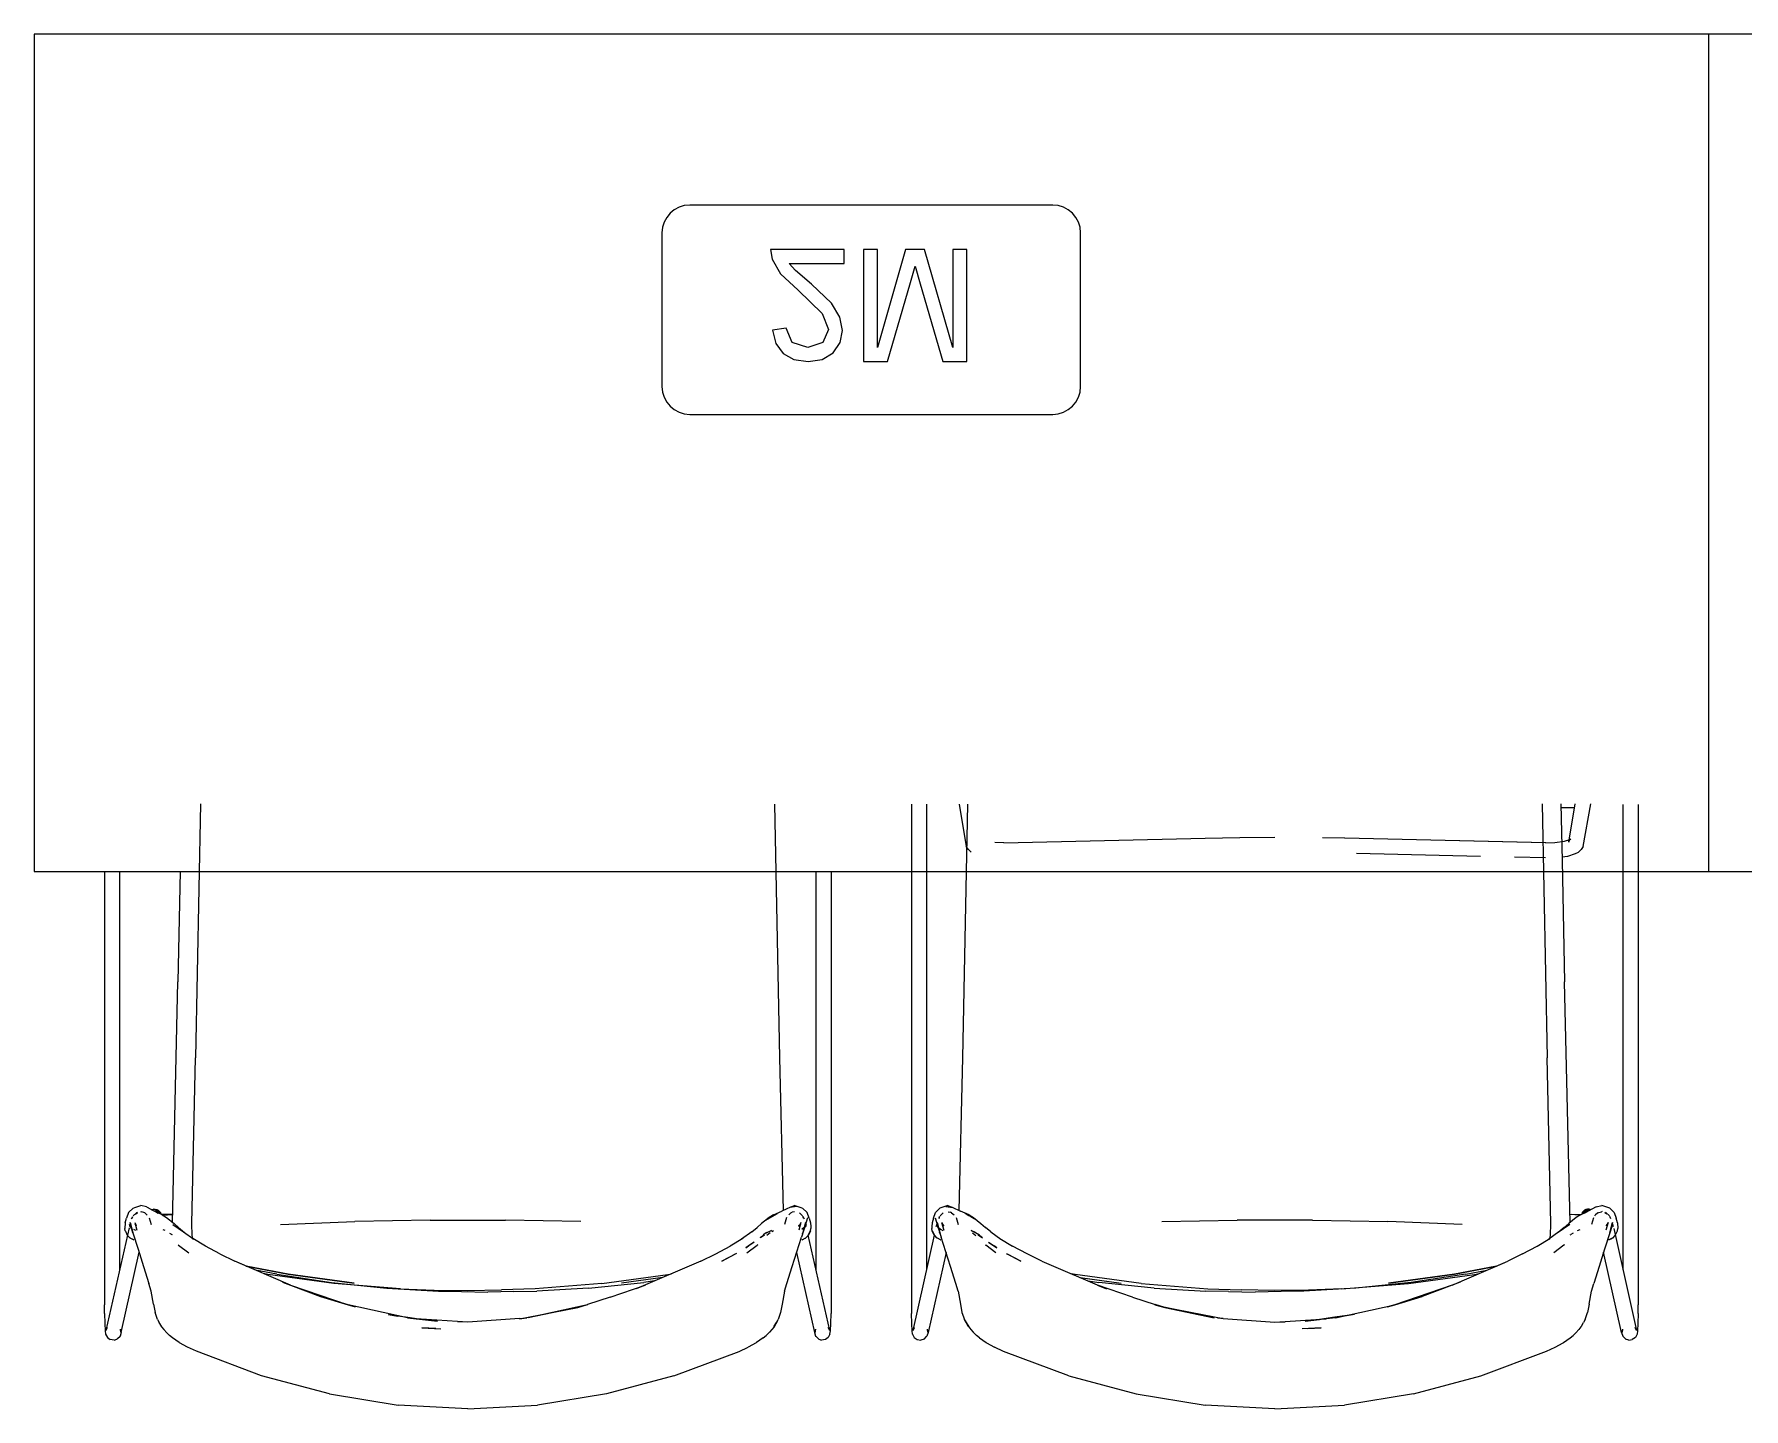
# Model space of a CAD drawing. Header units: millimetres. Extents: x 155927 to 326028, y -36033 to 97293.
# Drawn here: x 210802 to 212027, y 23346 to 24331 of the extents above; entities that cross this region are included whole.
import ezdxf

# ---------------------------------------------------------------- set-up
doc = ezdxf.new("R2010")
doc.units = ezdxf.units.MM
doc.header["$MEASUREMENT"] = 0
doc.layers.add('G-IMPT', color=8, linetype='CONTINUOUS', lineweight=9)
doc.layers.add('I-FURN', color=8, linetype='CONTINUOUS', lineweight=9)

msp = doc.modelspace()

# ---------------------------------------------------------------- linework, layer by layer
at = {"layer": 'G-IMPT'}
for p, q in [((210921.3, 23779.6), (210917.6, 23597.6)), ((211336.5, 23597.6), (211332.9, 23779.4)), ((211430.8, 23779.4), (211430.8, 23420.7)), ((211441.7, 23446.4), (211441.7, 23779.4)), ((211464.9, 23779.4), (211470.1, 23749.1)), ((211467.5, 23597.6), (211471.2, 23779.4)), ((211882.8, 23779.6), (211886.4, 23597.6)), ((211906, 23776.7), (211895.9, 23776.7)), ((211896.2, 23779.6), (211897.1, 23738.8)), ((211901.8, 23752.3), (211906.5, 23779.6)), ((211912.2, 23749.1), (211917.6, 23779.6)), ((211940.7, 23779.3), (211940.7, 23445.8)), ((211951.6, 23779.3), (211951.6, 23420.7)), ((211471.6, 23747), (211470.1, 23749.1)), ((211473.6, 23745), (211471.6, 23747)), ((211496.9, 23751.8), (211490.5, 23752)), ((211496.9, 23751.8), (211641.2, 23755.1)), ((211641.2, 23755.1), (211666.1, 23755.5)), ((211666.1, 23755.5), (211691.2, 23755.7)), ((211741.2, 23755.1), (211725.4, 23755.4)), ((211885.5, 23751.8), (211741.3, 23755)), ((211885.2, 23751.7), (211741.3, 23755)), ((211885.5, 23751.8), (211891.9, 23752)), ((211891.9, 23752), (211898.8, 23752.9)), ((211898.8, 23752.9), (211903.4, 23754.4)), ((211903.4, 23754.4), (211901.4, 23753)), ((211902.7, 23754.3), (211901.4, 23753)), ((211901.8, 23752.3), (211902.7, 23754.3)), ((211910.7, 23747), (211908.8, 23745)), ((211912.2, 23749.1), (211910.7, 23747)), ((211838.6, 23742), (211749.7, 23744)), ((211885.1, 23740.9), (211863, 23741.5)), ((211897, 23741.7), (211901.1, 23742.2)), ((211897.1, 23738.8), (211898.9, 23652.2)), ((211901.1, 23742.2), (211906.7, 23744)), ((211906.7, 23744), (211908.8, 23745)), ((210852.5, 23731.2), (210852.5, 23420.7)), ((210863.3, 23731.2), (210863.3, 23445.8)), ((210906.8, 23731.2), (210905.1, 23652.2)), ((211362.4, 23445.8), (211362.4, 23731.2)), ((211373.3, 23731.2), (211373.3, 23420.7)), ((210901.3, 23479.3), (210905.1, 23652.2)), ((211902.8, 23479.3), (211898.9, 23652.2)), ((210915, 23478.8), (210917.6, 23597.6)), ((211339, 23488.2), (211336.5, 23597.6)), ((211465, 23488.2), (211467.5, 23597.6)), ((211889.1, 23478.8), (211886.4, 23597.6)), ((210869.6, 23486.9), (210872.9, 23490)), ((210872.9, 23490), (210874.2, 23490.5)), ((210874.2, 23490.5), (210878.4, 23491.7)), ((210882.5, 23490.8), (210878.4, 23491.7)), ((210882.5, 23490.8), (210890.9, 23486.4)), ((211344, 23490.7), (211338, 23487.7)), ((211347.3, 23491.7), (211343.6, 23490.4)), ((211348.7, 23491.2), (211343.6, 23490.4)), ((211348.7, 23491.2), (211344, 23490.7)), ((211347.3, 23491.7), (211351.5, 23490.5)), ((211351.5, 23490.5), (211352.8, 23490)), ((211352.8, 23490), (211356.1, 23486.9)), ((211451.2, 23490), (211448, 23486.9)), ((211452.5, 23490.5), (211451.2, 23490)), ((211456.8, 23491.7), (211452.5, 23490.5)), ((211455.4, 23491.2), (211460.4, 23490.4)), ((211455.4, 23491.2), (211460, 23490.7)), ((211456.8, 23491.7), (211460.4, 23490.4)), ((211460, 23490.7), (211466, 23487.7)), ((211921.6, 23490.8), (211913.1, 23486.4)), ((211921.6, 23490.8), (211925.6, 23491.7)), ((211929.8, 23490.5), (211925.6, 23491.7)), ((211931.2, 23490), (211929.8, 23490.5)), ((211934.4, 23486.9), (211931.2, 23490)), ((210870.1, 23475.9), (210853.5, 23402.3)), ((210867.3, 23479.4), (210867, 23475.4)), ((210867.3, 23479.4), (210868.3, 23482.7)), ((210869.6, 23486.9), (210868.3, 23482.7)), ((210870.7, 23478.7), (210870.3, 23476.7)), ((210871.8, 23475.1), (210870.3, 23478.3)), ((210871.6, 23476.2), (210870.3, 23478.3)), ((210872.7, 23472.2), (210870.9, 23479.7)), ((210870.9, 23479.7), (210872.9, 23471.6)), ((210871.8, 23475.1), (210871.1, 23477.4)), ((210871.1, 23477.4), (210872.9, 23471.6)), ((210871.6, 23476.2), (210872, 23475.9)), ((210871.9, 23482.2), (210872.7, 23483.9)), ((210872.3, 23482.7), (210872.7, 23483.9)), ((210875.7, 23486.7), (210873, 23484.5)), ((210874.1, 23479.7), (210875.1, 23477.6)), ((210874.1, 23479.7), (210875.7, 23474.1)), ((210875.4, 23477.3), (210874.3, 23478.4)), ((210874.3, 23478.4), (210875.1, 23477.6)), ((210874.6, 23485.7), (210876.2, 23486.9)), ((210874.6, 23485.7), (210875.2, 23486.1)), ((210875.4, 23477.3), (210874.6, 23477.9)), ((210876.2, 23486.9), (210875.2, 23486.1)), ((210878.2, 23487.4), (210878.8, 23487.3)), ((210880.7, 23486.9), (210878.8, 23487.3)), ((210881.3, 23486.6), (210880.7, 23486.9)), ((210881.3, 23486.6), (210883.1, 23484.9)), ((210884.5, 23483), (210885.8, 23478.2)), ((210893.8, 23485.2), (210888.9, 23487.4)), ((210888.9, 23487.4), (210890.9, 23486.4)), ((210901.5, 23485.7), (210893.4, 23485.4)), ((210893.8, 23485.2), (210896.9, 23483.3)), ((210894.1, 23485), (210900.4, 23485.3)), ((210894.1, 23485), (210901.5, 23485.3)), ((210896.9, 23483.3), (210902.3, 23479)), ((210901.5, 23478.1), (210909.2, 23473)), ((210901.5, 23478.1), (210909.7, 23472.5)), ((210905.5, 23476), (210902.3, 23479)), ((210905.5, 23476), (210909.7, 23472.5)), ((210915.4, 23470.4), (210915, 23478.8)), ((210978.7, 23478.3), (211031.9, 23480.4)), ((211085.8, 23481.4), (211031.9, 23480.4)), ((211085.8, 23481.4), (211139.9, 23481.4)), ((211193.8, 23480.4), (211139.9, 23481.4)), ((211316.5, 23473), (211320.2, 23476)), ((211323.4, 23479), (211320.2, 23476)), ((211328.9, 23483.3), (211323.4, 23479)), ((211326.5, 23481.2), (211334.8, 23486)), ((211330.1, 23483.5), (211326.5, 23481.2)), ((211331.9, 23485.2), (211328.9, 23483.3)), ((211330.1, 23483.5), (211334.8, 23486)), ((211331.9, 23485.2), (211338, 23487.7)), ((211341.2, 23483.1), (211339.9, 23478.2)), ((211344.4, 23486.6), (211342.8, 23485.1)), ((211344.4, 23486.6), (211345.4, 23487.1)), ((211346.9, 23487.3), (211345.4, 23487.1)), ((211351.4, 23478.4), (211349.9, 23476.9)), ((211349.9, 23476.9), (211351, 23477.8)), ((211351.6, 23479.6), (211350.1, 23474.1)), ((211351.6, 23479.6), (211350.4, 23477.2)), ((211351.4, 23478.4), (211350.4, 23477.2)), ((211350.5, 23486.5), (211352.8, 23484.5)), ((211354.6, 23477.4), (211352.1, 23469.1)), ((211354.1, 23476.2), (211352.3, 23474.6)), ((211354.8, 23479.7), (211352.7, 23471.6)), ((211353.5, 23482.7), (211353, 23483.9)), ((211353, 23483.9), (211353.8, 23482.3)), ((211354.8, 23479.7), (211353.1, 23472.8)), ((211356.2, 23483), (211353.9, 23475.1)), ((211355.4, 23478.3), (211353.9, 23475.1)), ((211355.4, 23478.3), (211354.1, 23476.2)), ((211356.2, 23483), (211354.6, 23477.4)), ((211355.4, 23476.7), (211355, 23478.6)), ((211357.4, 23482.7), (211356.1, 23486.9)), ((211357.4, 23482.7), (211358.4, 23479.4)), ((211358.4, 23479.4), (211358.6, 23476.7)), ((211358.6, 23476.7), (211358.7, 23475.4)), ((211445.5, 23476.7), (211445.4, 23475.4)), ((211445.6, 23479.4), (211445.5, 23476.7)), ((211446.6, 23482.7), (211445.6, 23479.4)), ((211446.6, 23482.7), (211448, 23486.9)), ((211447.8, 23483), (211449.4, 23477.4)), ((211447.8, 23483), (211450.2, 23475.1)), ((211448.6, 23476.7), (211449.1, 23478.6)), ((211448.7, 23478.3), (211450, 23476.2)), ((211448.7, 23478.3), (211450.2, 23475.1)), ((211449.3, 23479.7), (211451.3, 23471.6)), ((211449.3, 23479.7), (211451, 23472.8)), ((211449.4, 23477.4), (211452, 23469.1)), ((211450, 23476.2), (211451.8, 23474.6)), ((211451, 23483.9), (211450.3, 23482.3)), ((211450.6, 23482.7), (211451, 23483.9)), ((211453.6, 23486.5), (211451.3, 23484.5)), ((211452.4, 23479.6), (211453.7, 23477.2)), ((211452.4, 23479.6), (211454, 23474.1)), ((211452.7, 23478.4), (211453.7, 23477.2)), ((211452.7, 23478.4), (211454.1, 23476.9)), ((211454.1, 23476.9), (211453, 23477.8)), ((211457.1, 23487.3), (211458.7, 23487.1)), ((211459.6, 23486.6), (211458.7, 23487.1)), ((211459.6, 23486.6), (211461.3, 23485.1)), ((211462.8, 23483.1), (211464.2, 23478.2)), ((211472.1, 23485.2), (211466, 23487.7)), ((211473.9, 23483.5), (211469.3, 23486)), ((211471.9, 23484.5), (211469.3, 23486)), ((211472.1, 23485.2), (211475.2, 23483.3)), ((211477.6, 23481.2), (211472.2, 23484.3)), ((211473.9, 23483.5), (211477.6, 23481.2)), ((211475.2, 23483.3), (211480.6, 23479)), ((211480.6, 23479), (211483.8, 23476)), ((211487.6, 23473), (211483.8, 23476)), ((211610.3, 23480.4), (211664.2, 23481.4)), ((211718.2, 23481.4), (211664.2, 23481.4)), ((211718.2, 23481.4), (211772.1, 23480.4)), ((211825.4, 23478.3), (211772.1, 23480.4)), ((211888.7, 23470.4), (211889.1, 23478.8)), ((211902.6, 23478.1), (211894.3, 23472.5)), ((211898.6, 23476), (211894.3, 23472.5)), ((211902.6, 23478.1), (211894.8, 23473)), ((211898.6, 23476), (211901.8, 23479)), ((211907.2, 23483.3), (211901.8, 23479)), ((211902.6, 23485.7), (211910.7, 23485.4)), ((211909.9, 23485), (211902.6, 23485.3)), ((211909.9, 23485), (211903.7, 23485.3)), ((211910.3, 23485.2), (211907.2, 23483.3)), ((211910.3, 23485.2), (211915.1, 23487.4)), ((211915.1, 23487.4), (211913.1, 23486.4)), ((211919.5, 23483), (211918.2, 23478.2)), ((211920.5, 23484.3), (211920.9, 23484.9)), ((211922.8, 23486.6), (211920.9, 23484.9)), ((211922.8, 23486.6), (211923.3, 23486.9)), ((211923.3, 23486.9), (211925.3, 23487.3)), ((211925.9, 23487.4), (211925.3, 23487.3)), ((211929.4, 23485.7), (211927.8, 23486.9)), ((211927.8, 23486.9), (211928.9, 23486.1)), ((211928.4, 23486.7), (211931, 23484.5)), ((211930, 23479.7), (211928.4, 23474.1)), ((211928.7, 23477.3), (211929.7, 23478.4)), ((211928.7, 23477.3), (211929.4, 23477.9)), ((211929.4, 23485.7), (211928.9, 23486.1)), ((211930, 23479.7), (211929, 23477.6)), ((211929.7, 23478.4), (211929, 23477.6)), ((211933.1, 23479.7), (211931.1, 23471.6)), ((211933, 23477.4), (211931.1, 23471.6)), ((211931.8, 23482.7), (211931.3, 23483.9)), ((211932.1, 23482.2), (211931.3, 23483.9)), ((211931.4, 23472.2), (211933.1, 23479.7)), ((211932.2, 23475.1), (211933.7, 23478.3)), ((211932.2, 23475.1), (211933, 23477.4)), ((211932.4, 23476.2), (211933.7, 23478.3)), ((211933.3, 23478.7), (211933.8, 23476.7)), ((211934.4, 23486.9), (211935.8, 23482.7)), ((211936.8, 23479.4), (211935.8, 23482.7)), ((211936.8, 23479.4), (211937, 23475.4)), ((210867.3, 23473.7), (210867, 23475.4)), ((210867.3, 23473.7), (210867.4, 23473.4)), ((210867.4, 23473.4), (210868.8, 23470.5)), ((210869, 23470.3), (210868.8, 23470.5)), ((210869, 23470.3), (210870.9, 23468.4)), ((210873.4, 23467.2), (210870.9, 23468.4)), ((210871.1, 23468.3), (210870.9, 23468.4)), ((210873.5, 23467.2), (210870.9, 23468.4)), ((210871.1, 23468.3), (210873.5, 23467.2)), ((210872.7, 23472.2), (210876.5, 23460.5)), ((210873.4, 23467.2), (210873.5, 23467.2)), ((210874.9, 23473.8), (210873.5, 23474.6)), ((210895.9, 23473.8), (210894.5, 23474.4)), ((210899.1, 23472.1), (210900.7, 23471)), ((210901.3, 23470.7), (210900.7, 23471)), ((210905.2, 23463.7), (210905.6, 23463.3)), ((210909.2, 23473), (210916.6, 23467.6)), ((210916.1, 23467.5), (210915.4, 23470.4)), ((210924.8, 23462.7), (210915.8, 23468.1)), ((210916.6, 23467.6), (210915.8, 23468.1)), ((211309.9, 23468.1), (211300.9, 23462.7)), ((211316.5, 23473), (211309.1, 23467.6)), ((211309.9, 23468.1), (211309.1, 23467.6)), ((211318.1, 23465.5), (211312.1, 23461.5)), ((211318.1, 23465.5), (211314.1, 23462.8)), ((211320.6, 23463.7), (211320.1, 23463.3)), ((211325.4, 23470.8), (211322.3, 23468.7)), ((211322.9, 23469.1), (211322.3, 23468.7)), ((211322.9, 23469.1), (211325.4, 23470.8)), ((211327.2, 23472.4), (211324.5, 23470.7)), ((211325, 23471), (211324.5, 23470.7)), ((211327.2, 23472.4), (211325, 23471)), ((211330.4, 23474), (211326.6, 23472.1)), ((211327.2, 23472.4), (211326.6, 23472.1)), ((211329.5, 23472.3), (211327.1, 23470.2)), ((211327.2, 23472.4), (211330.4, 23474)), ((211330.7, 23473.2), (211331.9, 23473.9)), ((211345.3, 23448), (211352.1, 23469.1)), ((211352.4, 23467.2), (211352.3, 23467.2)), ((211352.4, 23467.2), (211354.6, 23468.3)), ((211352.7, 23471.6), (211353.1, 23472.8)), ((211354.6, 23468.3), (211354.8, 23468.4)), ((211356.9, 23470.5), (211354.8, 23468.4)), ((211355.1, 23468.7), (211356.9, 23470.5)), ((211355.1, 23468.7), (211356.7, 23470.3)), ((211358.4, 23473.7), (211356.7, 23470.3)), ((211356.7, 23470.3), (211358.3, 23473.4)), ((211356.7, 23470.3), (211356.9, 23470.5)), ((211372.2, 23402.3), (211356.8, 23470.5)), ((211358.4, 23473.7), (211356.9, 23470.5)), ((211358.4, 23473.7), (211358.3, 23473.4)), ((211358.4, 23473.7), (211358.7, 23475.4)), ((211431.9, 23402.3), (211447.2, 23470.5)), ((211445.7, 23473.7), (211445.4, 23475.4)), ((211445.7, 23473.7), (211447.4, 23470.3)), ((211445.7, 23473.7), (211445.7, 23473.4)), ((211445.7, 23473.7), (211447.2, 23470.5)), ((211447.4, 23470.3), (211445.7, 23473.4)), ((211449, 23468.7), (211447.2, 23470.5)), ((211447.4, 23470.3), (211447.2, 23470.5)), ((211447.2, 23470.5), (211449.3, 23468.4)), ((211449, 23468.7), (211447.4, 23470.3)), ((211449.5, 23468.3), (211449.3, 23468.4)), ((211451.7, 23467.2), (211449.5, 23468.3)), ((211451.3, 23471.6), (211451, 23472.8)), ((211451.7, 23467.2), (211451.8, 23467.2)), ((211453.6, 23473.6), (211451.8, 23474.6)), ((211458.7, 23448), (211452, 23469.1)), ((211476.8, 23472.4), (211473.7, 23474)), ((211473.7, 23474), (211477.4, 23472.1)), ((211474.5, 23472.3), (211476.9, 23470.2)), ((211476.8, 23472.4), (211477.4, 23472.1)), ((211476.8, 23472.4), (211479, 23471)), ((211476.8, 23472.4), (211479.6, 23470.7)), ((211481.2, 23469.1), (211478.7, 23470.8)), ((211478.7, 23470.8), (211481.8, 23468.7)), ((211479, 23471), (211479.6, 23470.7)), ((211481.2, 23469.1), (211481.8, 23468.7)), ((211483.5, 23463.7), (211484, 23463.3)), ((211486, 23465.5), (211491.9, 23461.5)), ((211486, 23465.5), (211490, 23462.8)), ((211487.6, 23473), (211494.9, 23467.6)), ((211494.2, 23468.1), (211494.9, 23467.6)), ((211494.2, 23468.1), (211503.1, 23462.7)), ((211879.3, 23462.7), (211888.2, 23468.1)), ((211894.8, 23473), (211887.5, 23467.6)), ((211887.5, 23467.6), (211888.2, 23468.1)), ((211888, 23467.5), (211888.7, 23470.4)), ((211898.9, 23463.7), (211898.4, 23463.3)), ((211902.8, 23470.7), (211903.4, 23471)), ((211905, 23472.1), (211903.4, 23471)), ((211908.1, 23473.8), (211910.1, 23474.6)), ((211931.4, 23472.2), (211927.5, 23460.5)), ((211930.6, 23467.2), (211933.1, 23468.4)), ((211932.9, 23468.3), (211930.6, 23467.2)), ((211930.7, 23467.2), (211930.6, 23467.2)), ((211930.7, 23467.2), (211933.1, 23468.4)), ((211932.9, 23468.3), (211933.1, 23468.4)), ((211935, 23470.3), (211933.1, 23468.4)), ((211934.1, 23475.3), (211950.5, 23402.3)), ((211935, 23470.3), (211935.2, 23470.5)), ((211936.6, 23473.4), (211935.2, 23470.5)), ((211936.7, 23473.7), (211936.6, 23473.4)), ((211936.7, 23473.7), (211937, 23475.4)), ((210864.4, 23400.7), (210877.2, 23458.3)), ((210876.5, 23460.5), (210880.4, 23448)), ((210905.6, 23463.3), (210913, 23458)), ((210935.2, 23457.2), (210924.8, 23462.7)), ((210935.2, 23457.2), (210945.8, 23452)), ((210955.2, 23447.8), (210945.8, 23452)), ((210955.2, 23447.8), (210945.8, 23451.9)), ((210985.8, 23434.7), (210945.8, 23451.9)), ((211279.9, 23452), (211233.5, 23432.1)), ((211279.9, 23452), (211290.5, 23457.2)), ((211290.5, 23457.2), (211300.9, 23462.7)), ((211305.3, 23457.5), (211294.9, 23452)), ((211294.9, 23452), (211304.3, 23457)), ((211305.3, 23457.5), (211304.3, 23457)), ((211312.1, 23461.5), (211314.1, 23462.8)), ((211312.8, 23458), (211320.1, 23463.3)), ((211348.5, 23458.1), (211361.3, 23400.7)), ((211455.6, 23458.1), (211442.7, 23400.7)), ((211491.3, 23458), (211484, 23463.3)), ((211491.9, 23461.5), (211490, 23462.8)), ((211498.8, 23457.5), (211509.2, 23452)), ((211498.8, 23457.5), (211499.7, 23457)), ((211509.2, 23452), (211499.7, 23457)), ((211513.6, 23457.2), (211503.1, 23462.7)), ((211524.2, 23452), (211513.6, 23457.2)), ((211524.2, 23452), (211570.6, 23432.1)), ((211818.3, 23434.7), (211858.3, 23451.9)), ((211848.9, 23447.8), (211858.2, 23452)), ((211848.9, 23447.8), (211858.3, 23451.9)), ((211868.8, 23457.2), (211858.2, 23452)), ((211868.8, 23457.2), (211879.3, 23462.7)), ((211898.4, 23463.3), (211891.1, 23458)), ((211927.5, 23460.5), (211923.6, 23448)), ((211939.7, 23400.7), (211926.8, 23458.3)), ((210880.4, 23448), (210884.3, 23436)), ((210984.2, 23442.6), (210953.9, 23448.4)), ((210953.9, 23448.4), (210984, 23442.7)), ((210976, 23442.5), (210960.8, 23445.4)), ((210969.6, 23442.4), (210966.4, 23443)), ((211016.9, 23436), (210969.6, 23442.4)), ((210976, 23442.5), (211015.1, 23436.6)), ((211031.3, 23436.2), (210984, 23442.7)), ((210984.2, 23442.6), (211031.3, 23436.2)), ((211208.8, 23436), (211256.1, 23442.4)), ((211252.5, 23440.3), (211222.9, 23436.2)), ((211252.5, 23440.3), (211222.9, 23436.2)), ((211256.1, 23442.4), (211258.7, 23442.9)), ((211341.5, 23436), (211345.3, 23448)), ((211462.6, 23436), (211458.7, 23448)), ((211548, 23442.4), (211545.3, 23442.9)), ((211595.3, 23436), (211548, 23442.4)), ((211551.5, 23440.3), (211581.2, 23436.2)), ((211551.6, 23440.3), (211581.2, 23436.2)), ((211772.7, 23436.2), (211820, 23442.7)), ((211819.9, 23442.6), (211772.7, 23436.2)), ((211787.1, 23436), (211834.4, 23442.4)), ((211828.1, 23442.5), (211788.9, 23436.6)), ((211819.9, 23442.6), (211850.1, 23448.4)), ((211850.1, 23448.4), (211820, 23442.7)), ((211828.1, 23442.5), (211843.2, 23445.4)), ((211834.4, 23442.4), (211837.6, 23443)), ((211923.6, 23448), (211919.8, 23436)), ((210885.9, 23430.4), (210884.3, 23436)), ((210887.6, 23421.2), (210885.9, 23430.4)), ((210980, 23436.9), (210985.8, 23434.7)), ((210980, 23436.9), (210985.8, 23434.7)), ((210985.8, 23434.7), (211027, 23420.6)), ((210985.8, 23434.7), (211007.3, 23426.7)), ((210985.8, 23434.7), (211007.3, 23426.7)), ((211027, 23420.6), (211007.3, 23426.7)), ((211007.3, 23426.7), (211027, 23420.7)), ((211015.1, 23436.6), (211054.9, 23432.5)), ((211064.7, 23432.2), (211016.9, 23436)), ((211054.9, 23432.5), (211091.9, 23430.4)), ((211064.7, 23432.2), (211088.8, 23431.2)), ((211088.8, 23431.2), (211112.9, 23430.9)), ((211091.9, 23430.4), (211108.2, 23430.1)), ((211108.2, 23430.1), (211127.1, 23429.7)), ((211112.9, 23430.9), (211136.9, 23431.3)), ((211145.9, 23430.1), (211127.1, 23429.7)), ((211161, 23432.2), (211136.9, 23431.3)), ((211145.9, 23430.1), (211162.2, 23430.4)), ((211208.8, 23436), (211161, 23432.2)), ((211199.3, 23432.5), (211162.2, 23430.4)), ((211199.3, 23432.5), (211239, 23436.6)), ((211214.9, 23426.1), (211239.9, 23434.7)), ((211239.9, 23434.7), (211233.5, 23432.1)), ((211246.7, 23437.8), (211239, 23436.6)), ((211339.8, 23430.4), (211338.2, 23421.2)), ((211339.8, 23430.4), (211341.5, 23436)), ((211464.3, 23430.4), (211462.6, 23436)), ((211464.3, 23430.4), (211465.9, 23421.2)), ((211557.4, 23437.8), (211565, 23436.6)), ((211589.2, 23426.1), (211564.1, 23434.7)), ((211564.1, 23434.7), (211570.6, 23432.1)), ((211604.8, 23432.5), (211565, 23436.6)), ((211595.3, 23436), (211643.1, 23432.2)), ((211604.8, 23432.5), (211641.8, 23430.4)), ((211658.1, 23430.1), (211641.8, 23430.4)), ((211643.1, 23432.2), (211667.1, 23431.3)), ((211658.1, 23430.1), (211677, 23429.7)), ((211691.2, 23430.9), (211667.1, 23431.3)), ((211695.8, 23430.1), (211677, 23429.7)), ((211715.3, 23431.2), (211691.2, 23430.9)), ((211712.1, 23430.4), (211695.8, 23430.1)), ((211749.2, 23432.5), (211712.1, 23430.4)), ((211739.3, 23432.2), (211715.3, 23431.2)), ((211739.3, 23432.2), (211787.1, 23436)), ((211788.9, 23436.6), (211749.2, 23432.5)), ((211818.3, 23434.7), (211777.1, 23420.6)), ((211777.1, 23420.6), (211796.8, 23426.7)), ((211796.8, 23426.7), (211777.1, 23420.7)), ((211818.3, 23434.7), (211796.8, 23426.7)), ((211818.3, 23434.7), (211796.8, 23426.7)), ((211824, 23436.9), (211818.3, 23434.7)), ((211824, 23436.9), (211818.3, 23434.7)), ((211916.5, 23421.2), (211918.1, 23430.4)), ((211918.1, 23430.4), (211919.8, 23436)), ((210852.5, 23414.5), (210852.5, 23420.7)), ((210852.5, 23414.5), (210852.7, 23407.3)), ((210887.6, 23421.2), (210888.7, 23415.1)), ((210890.5, 23410.2), (210888.7, 23415.1)), ((211032.2, 23419.2), (211027, 23420.7)), ((211069.5, 23411.3), (211027, 23420.6)), ((211027, 23420.6), (211032.2, 23419.2)), ((211198.7, 23420.6), (211156.2, 23411.3)), ((211156.2, 23411.7), (211191.7, 23418.7)), ((211191.7, 23418.7), (211156.2, 23411.3)), ((211191.7, 23418.7), (211198.7, 23420.9)), ((211198.7, 23420.6), (211191.7, 23418.7)), ((211214.9, 23426.1), (211198.7, 23420.9)), ((211337, 23415.1), (211335.2, 23410.2)), ((211338.2, 23421.2), (211337, 23415.1)), ((211373.1, 23407.3), (211373.2, 23414.5)), ((211373.3, 23420.7), (211373.2, 23414.5)), ((211430.8, 23420.7), (211430.8, 23414.5)), ((211431, 23407.3), (211430.8, 23414.5)), ((211465.9, 23421.2), (211467, 23415.1)), ((211467, 23415.1), (211468.8, 23410.2)), ((211589.2, 23426.1), (211605.4, 23420.9)), ((211605.3, 23420.6), (211612.4, 23418.7)), ((211605.3, 23420.6), (211647.8, 23411.3)), ((211612.4, 23418.7), (211605.4, 23420.9)), ((211647.9, 23411.7), (211612.4, 23418.7)), ((211612.4, 23418.7), (211647.8, 23411.3)), ((211734.6, 23411.3), (211777.1, 23420.6)), ((211771.9, 23419.2), (211777.1, 23420.7)), ((211777.1, 23420.6), (211771.9, 23419.2)), ((211913.6, 23410.2), (211915.4, 23415.1)), ((211916.5, 23421.2), (211915.4, 23415.1)), ((211951.6, 23414.5), (211951.4, 23407.3)), ((211951.6, 23414.5), (211951.6, 23420.7)), ((210852.7, 23407.3), (210852.9, 23402)), ((210852.9, 23402), (210853.3, 23399.6)), ((210853.5, 23402.3), (210854.6, 23404.5)), ((210854.4, 23404.2), (210854.6, 23404.5)), ((210863.7, 23403.1), (210864.1, 23400.5)), ((210863.8, 23402.8), (210864.1, 23400.5)), ((210890.5, 23410.2), (210891.7, 23407.9)), ((210893.2, 23405.4), (210891.7, 23407.9)), ((210893.4, 23404.9), (210893.2, 23405.4)), ((210893.4, 23404.9), (210895, 23403)), ((210895, 23403), (210897.2, 23400.5)), ((211055.7, 23413.8), (211062.8, 23412.5)), ((211055.7, 23413.8), (211069.8, 23411.7)), ((211069.5, 23411.3), (211091.1, 23408.9)), ((211069.5, 23411.3), (211080.8, 23410)), ((211069.8, 23411.7), (211080.8, 23410)), ((211112.9, 23408.3), (211075.9, 23410.6)), ((211075.9, 23410.6), (211080.8, 23410)), ((211090, 23403.6), (211079.8, 23404.1)), ((211079.8, 23404.1), (211093.4, 23403.4)), ((211091.1, 23408.9), (211080.8, 23410)), ((211112.9, 23408.3), (211105.4, 23408.4)), ((211112.9, 23408.3), (211105.4, 23408.4)), ((211149.8, 23410.8), (211112.9, 23408.3)), ((211149.8, 23410.6), (211156.2, 23411.7)), ((211149.8, 23410.8), (211155.2, 23411.2)), ((211149.8, 23410.6), (211153.3, 23411)), ((211330.8, 23403), (211329, 23401.1)), ((211332.3, 23404.9), (211330.8, 23403)), ((211332.3, 23404.9), (211335.2, 23410.2)), ((211334.7, 23409.2), (211332.3, 23404.9)), ((211332.3, 23404.9), (211332.5, 23405.4)), ((211332.5, 23405.4), (211334.1, 23407.9)), ((211334.1, 23407.9), (211335.2, 23410.2)), ((211334.7, 23409.2), (211335.2, 23410.2)), ((211362, 23403.1), (211361.6, 23400.5)), ((211361.9, 23402.8), (211361.6, 23400.5)), ((211372.2, 23402.3), (211371.2, 23404.4)), ((211371.2, 23404.4), (211371.4, 23404.2)), ((211372.4, 23399.6), (211372.8, 23402)), ((211372.8, 23402), (211373.1, 23407.3)), ((211431.3, 23402), (211431, 23407.3)), ((211431.6, 23399.6), (211431.3, 23402)), ((211431.9, 23402.3), (211432.9, 23404.4)), ((211432.9, 23404.4), (211432.7, 23404.2)), ((211442, 23403.1), (211442.5, 23400.5)), ((211442.1, 23402.8), (211442.5, 23400.5)), ((211469.4, 23409.2), (211468.8, 23410.2)), ((211471.8, 23404.9), (211468.8, 23410.2)), ((211470, 23407.9), (211468.8, 23410.2)), ((211469.4, 23409.2), (211471.8, 23404.9)), ((211471.5, 23405.4), (211470, 23407.9)), ((211471.8, 23404.9), (211471.5, 23405.4)), ((211471.8, 23404.9), (211473.3, 23403)), ((211473.3, 23403), (211475, 23401.1)), ((211654.2, 23410.6), (211647.9, 23411.7)), ((211654.2, 23410.8), (211650.1, 23411.1)), ((211654.2, 23410.6), (211650.7, 23411)), ((211654.2, 23410.8), (211691.2, 23408.3)), ((211691.2, 23408.3), (211728.1, 23410.6)), ((211691.2, 23408.3), (211698.6, 23408.4)), ((211691.2, 23408.3), (211698.6, 23408.4)), ((211724.3, 23404.1), (211710.7, 23403.4)), ((211734.6, 23411.3), (211712.9, 23408.9)), ((211712.9, 23408.9), (211723.2, 23410)), ((211714.8, 23403.6), (211724.3, 23404.1)), ((211734.3, 23411.7), (211723.2, 23410)), ((211734.6, 23411.3), (211723.2, 23410)), ((211728.1, 23410.6), (211723.2, 23410)), ((211748.4, 23413.8), (211734.3, 23411.7)), ((211748.4, 23413.8), (211741.2, 23412.5)), ((211909.1, 23403), (211906.9, 23400.5)), ((211910.6, 23404.9), (211909.1, 23403)), ((211910.6, 23404.9), (211910.9, 23405.4)), ((211910.9, 23405.4), (211912.4, 23407.9)), ((211913.6, 23410.2), (211912.4, 23407.9)), ((211940.4, 23403.1), (211939.9, 23400.5)), ((211940.3, 23402.8), (211939.9, 23400.5)), ((211950.5, 23402.3), (211949.5, 23404.5)), ((211949.7, 23404.2), (211949.5, 23404.5)), ((211951.1, 23402), (211950.8, 23399.6)), ((211951.4, 23407.3), (211951.1, 23402)), ((210853.3, 23399.6), (210854.5, 23397.3)), ((210854.5, 23397.3), (210856.6, 23395.8)), ((210859.3, 23395.4), (210856.6, 23395.8)), ((210859.3, 23395.4), (210861.4, 23396.1)), ((210861.7, 23396.5), (210861.4, 23396.1)), ((210861.7, 23396.5), (210863.6, 23398.2)), ((210863.6, 23398.2), (210863.3, 23397.9)), ((210864.4, 23400.7), (210863.6, 23398.2)), ((210897.2, 23400.5), (210899, 23398.7)), ((210901.1, 23397), (210899, 23398.7)), ((210906, 23393.6), (210901.1, 23397)), ((210906, 23393.6), (210906.3, 23393.4)), ((210911.9, 23390.2), (210906.3, 23393.4)), ((210918.3, 23387.4), (210911.9, 23390.2)), ((211307.3, 23387.3), (211313.8, 23390.2)), ((211319.4, 23393.4), (211313.8, 23390.2)), ((211319.4, 23393.4), (211319.7, 23393.6)), ((211324.6, 23397), (211319.7, 23393.6)), ((211324.6, 23397), (211326.7, 23398.7)), ((211328.5, 23400.5), (211326.7, 23398.7)), ((211328.5, 23400.5), (211329, 23401.1)), ((211361.3, 23400.7), (211362.1, 23398.2)), ((211362.1, 23398.2), (211362.4, 23397.9)), ((211364.3, 23396.1), (211362.4, 23397.9)), ((211364.3, 23396.1), (211366.4, 23395.4)), ((211369.1, 23395.8), (211366.4, 23395.4)), ((211371.2, 23397.3), (211369.1, 23395.8)), ((211372.4, 23399.6), (211371.2, 23397.3)), ((211431.6, 23399.6), (211432.8, 23397.3)), ((211432.8, 23397.3), (211435, 23395.8)), ((211435, 23395.8), (211437.6, 23395.4)), ((211439.8, 23396.1), (211437.6, 23395.4)), ((211439.8, 23396.1), (211441.6, 23397.9)), ((211441.9, 23398.2), (211441.6, 23397.9)), ((211442.7, 23400.7), (211441.9, 23398.2)), ((211475.5, 23400.5), (211475, 23401.1)), ((211475.5, 23400.5), (211477.4, 23398.7)), ((211479.5, 23397), (211477.4, 23398.7)), ((211479.5, 23397), (211484.3, 23393.6)), ((211484.6, 23393.4), (211484.3, 23393.6)), ((211484.6, 23393.4), (211490.2, 23390.2)), ((211496.7, 23387.3), (211490.2, 23390.2)), ((211885.8, 23387.4), (211892.2, 23390.2)), ((211892.2, 23390.2), (211897.8, 23393.4)), ((211898.1, 23393.6), (211897.8, 23393.4)), ((211898.1, 23393.6), (211902.9, 23397)), ((211902.9, 23397), (211905, 23398.7)), ((211906.9, 23400.5), (211905, 23398.7)), ((211939.7, 23400.7), (211940.5, 23398.2)), ((211942.3, 23396.5), (211940.5, 23398.2)), ((211940.5, 23398.2), (211940.8, 23397.9)), ((211942.3, 23396.5), (211942.6, 23396.1)), ((211944.8, 23395.4), (211942.6, 23396.1)), ((211944.8, 23395.4), (211947.4, 23395.8)), ((211949.6, 23397.3), (211947.4, 23395.8)), ((211950.8, 23399.6), (211949.6, 23397.3)), ((210965.1, 23369.8), (210918.3, 23387.4)), ((211260.6, 23369.8), (211307.3, 23387.3)), ((211543.5, 23369.8), (211496.7, 23387.3)), ((211838.9, 23369.8), (211885.8, 23387.4)), ((211013.6, 23356.8), (210965.1, 23369.8)), ((211260.6, 23369.8), (211212.2, 23356.8)), ((211543.5, 23369.8), (211591.9, 23356.8)), ((211790.5, 23356.8), (211838.9, 23369.8)), ((211013.6, 23356.8), (211063, 23348.7)), ((211212.2, 23356.8), (211162.8, 23348.7)), ((211591.9, 23356.8), (211641.3, 23348.7)), ((211790.5, 23356.8), (211741.1, 23348.7)), ((211112.9, 23346.1), (211063, 23348.7)), ((211112.9, 23346.1), (211162.8, 23348.7)), ((211691.2, 23346.1), (211641.3, 23348.7)), ((211691.2, 23346.1), (211741.1, 23348.7))]:
    msp.add_line(p, q, dxfattribs=at)
at = {"layer": 'I-FURN'}
for p, q in [((212002.2, 24331.2), (210802.1, 24331.2)), ((210802.1, 24331.2), (210802.1, 23731.2)), ((213202, 24331.2), (212001.9, 24331.2)), ((212001.9, 24331.2), (212001.9, 23731.2)), ((212002.2, 23731.2), (212002.2, 24331.2)), ((211532, 24208.8), (211272, 24208.8)), ((211252, 24188.8), (211252, 24078.8)), ((211552, 24078.8), (211552, 24188.8)), ((211382.6, 24177), (211329.8, 24177)), ((211329.8, 24177), (211330.9, 24170)), ((211382.6, 24166.9), (211382.6, 24177)), ((211396.4, 24177), (211396.4, 24096.6)), ((211406.4, 24177), (211396.4, 24177)), ((211426.6, 24177), (211406.4, 24106.6)), ((211406.4, 24106.6), (211406.4, 24177)), ((211440.2, 24177), (211426.6, 24177)), ((211460.4, 24106.6), (211440.2, 24177)), ((211470.5, 24177), (211460.4, 24177)), ((211460.4, 24177), (211460.4, 24106.6)), ((211470.5, 24096.6), (211470.5, 24177)), ((211330.9, 24170), (211337, 24159.4)), ((211347.6, 24161.8), (211343.1, 24166.9)), ((211343.1, 24166.9), (211382.6, 24166.9)), ((211359.2, 24152.1), (211347.6, 24161.8)), ((211430.1, 24153.2), (211433.4, 24165.1)), ((211433.4, 24165.1), (211437, 24152.3)), ((211337, 24159.4), (211349.6, 24147.7)), ((211373.6, 24138.4), (211359.2, 24152.1)), ((211413.7, 24096.6), (211430.1, 24153.2)), ((211437, 24152.3), (211453.2, 24096.6)), ((211349.6, 24147.7), (211366.9, 24131)), ((211379.5, 24128.5), (211373.6, 24138.4)), ((211366.9, 24131), (211371.3, 24119.6)), ((211381.3, 24119), (211379.5, 24128.5)), ((211341.1, 24120.5), (211331.1, 24119.2)), ((211331.1, 24119.2), (211333.5, 24109.5)), ((211345.4, 24110.3), (211341.1, 24120.5)), ((211371.3, 24119.6), (211367.2, 24110.4)), ((211379.7, 24110.2), (211381.3, 24119)), ((211333.5, 24109.5), (211338.8, 24102.4)), ((211338.8, 24102.4), (211346.6, 24098)), ((211356.5, 24106.6), (211345.4, 24110.3)), ((211367.2, 24110.4), (211356.5, 24106.6)), ((211366.9, 24098.2), (211374.7, 24103)), ((211374.7, 24103), (211379.7, 24110.2)), ((211346.6, 24098), (211356.7, 24096.6)), ((211356.7, 24096.6), (211366.9, 24098.2)), ((211396.4, 24096.6), (211413.7, 24096.6)), ((211453.2, 24096.6), (211470.5, 24096.6)), ((211272, 24058.8), (211532, 24058.8)), ((210802.1, 23731.2), (212002.2, 23731.2)), ((212001.9, 23731.2), (213202, 23731.2)), ((210886, 23488.7), (210887.6, 23489.2)), ((210887.6, 23489.2), (210888.8, 23489.2)), ((210892.7, 23486.7), (210887.6, 23489.2)), ((210887.6, 23489.2), (210891.9, 23487.6)), ((210887.6, 23489.2), (210889.9, 23488.9)), ((210887.6, 23489.2), (210890.9, 23488.4)), ((210888.8, 23489.2), (210889.9, 23488.9)), ((210889.9, 23488.9), (210890.9, 23488.4)), ((210891.9, 23487.6), (210890.9, 23488.4)), ((211911.4, 23486.7), (211916.4, 23489.2)), ((211916.4, 23489.2), (211912.2, 23487.6)), ((211912.2, 23487.6), (211913.1, 23488.4)), ((211916.4, 23489.2), (211913.1, 23488.4)), ((211914.2, 23488.9), (211913.1, 23488.4)), ((211915.3, 23489.2), (211914.2, 23488.9)), ((211916.4, 23489.2), (211914.2, 23488.9)), ((211916.4, 23489.2), (211915.3, 23489.2)), ((211918, 23488.7), (211916.4, 23489.2)), ((210892.7, 23486.7), (210888.9, 23487.4)), ((210892.7, 23486.7), (210890.1, 23486.9)), ((210892.7, 23486.7), (210890.6, 23486.7)), ((210892.7, 23486.7), (210891, 23486.5)), ((210892.7, 23486.7), (210891.2, 23486.4)), ((210892.7, 23486.7), (210891.9, 23487.6)), ((210892.7, 23486.7), (210892.9, 23485.5)), ((211911.4, 23486.7), (211911.2, 23485.5)), ((211911.4, 23486.7), (211912.2, 23487.6)), ((211911.4, 23486.7), (211915.2, 23487.4)), ((211911.4, 23486.7), (211914, 23486.9)), ((211911.4, 23486.7), (211912.8, 23486.4)), ((211911.4, 23486.7), (211913.4, 23486.7)), ((211911.4, 23486.7), (211913.1, 23486.5))]:
    msp.add_line(p, q, dxfattribs=at)
for centre, start, end in [((211272, 24188.8), 90, 180), ((211532, 24188.8), 0, 90), ((211272, 24078.8), 180, 270), ((211532, 24078.8), 270, 0)]:
    msp.add_arc(centre, 20, start, end, dxfattribs=at)

doc.saveas('drawing.dxf')
